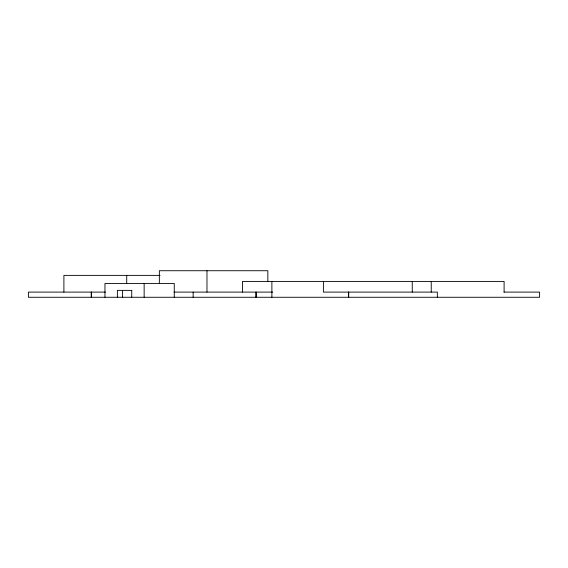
<?xml version="1.0" encoding="UTF-8"?>
<svg xmlns="http://www.w3.org/2000/svg" width="568" height="568" viewBox="0 0 568 568"><rect width="100%" height="100%" fill="white"/><g stroke="black" fill="none" stroke-linecap="round" stroke-linejoin="round"><path stroke-width="0.85" d="M160.077 275.381L63.9 275.381L63.9 292.101M131.783 290.376L117.377 290.376L117.377 297.27M105.485 292.101L28.4 292.101L28.4 297.27L539.6 297.27L539.6 292.101L503.951 292.101M174.021 292.101L272.775 292.101M504.1 292.101L504.1 281.416L242.479 281.416L242.479 292.101M437.353 297.27L437.353 292.101L323.405 292.101L323.405 281.416M431.233 281.416L431.233 292.101M412.254 281.416L412.254 292.101M348.716 292.101L348.716 297.27M348.503 292.101L348.503 297.27M271.887 281.416L271.887 297.27M267.84 281.345L267.84 270.73L159.352 270.73L159.352 283.553M256.168 292.101L256.168 297.27M255.962 292.101L255.962 297.27M206.979 270.73L206.979 292.101M193.141 292.101L193.141 297.27M174.262 297.27L174.262 283.482L104.966 283.482L104.966 297.27M144.144 283.482L144.144 297.27M131.733 290.376L131.733 297.27M126.721 275.381L126.721 283.304M122.489 290.376L122.489 297.27M91.427 292.101L91.427 297.27M91.221 292.101L91.221 297.27"/></g></svg>
